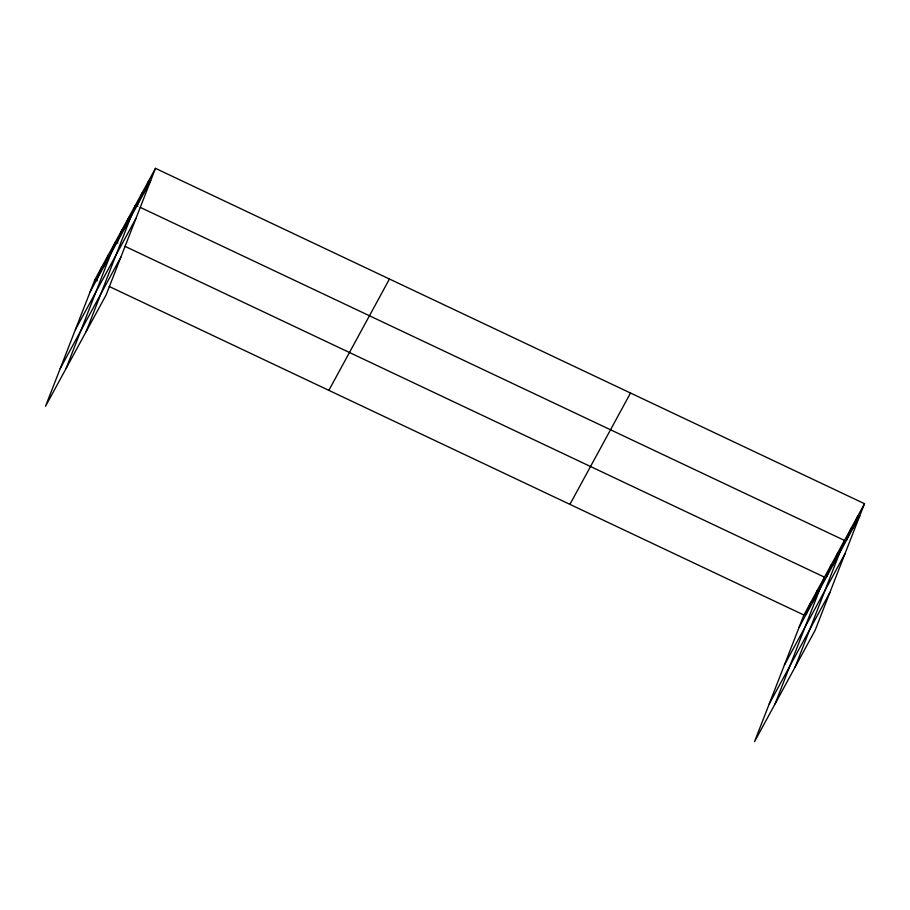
<?xml version="1.0" encoding="UTF-8"?>
<svg xmlns="http://www.w3.org/2000/svg" width="910" height="910" viewBox="0 0 910 910"><rect width="100%" height="100%" fill="white"/><g stroke="black" fill="none" stroke-linecap="round" stroke-linejoin="round"><path stroke-width="1.36" d="M155.474 168.35L94.868 279.688L45.5 406.304L106.106 294.976L155.474 168.35L864.5 503.696L815.133 630.312L754.527 741.65L803.894 615.023L864.5 503.696M96.983 279.256L101.738 267.074M103.854 266.63L108.609 254.459M66.1 368.459L115.468 241.832L117.856 242.959M117.39 241.764L122.133 229.593M124.056 229.525L128.799 217.342M86.109 331.718L135.476 205.091L137.854 206.217M137.387 205.023L142.142 192.852M144.053 192.783L148.808 180.601M806.021 614.591L810.764 602.409M812.88 601.976L817.635 589.794M775.138 703.794L824.505 577.179L125.023 246.348M826.416 577.111L831.171 564.928M833.082 564.86L837.837 552.677M795.135 667.053L844.503 540.438L140.242 207.355M846.414 540.369L851.168 528.187M853.08 528.118L857.834 515.936M90.113 291.871L150.719 180.533M75.394 329.636L135.999 218.298M60.219 368.539L120.825 257.212M328.851 390.356L389.446 279.017M569.922 504.367L630.516 393.029M799.151 627.206L859.745 515.868M784.42 664.971L845.026 553.633M769.257 703.885L829.852 592.546M94.868 279.688L97.256 280.815M109.189 286.468L803.894 615.023"/></g></svg>
